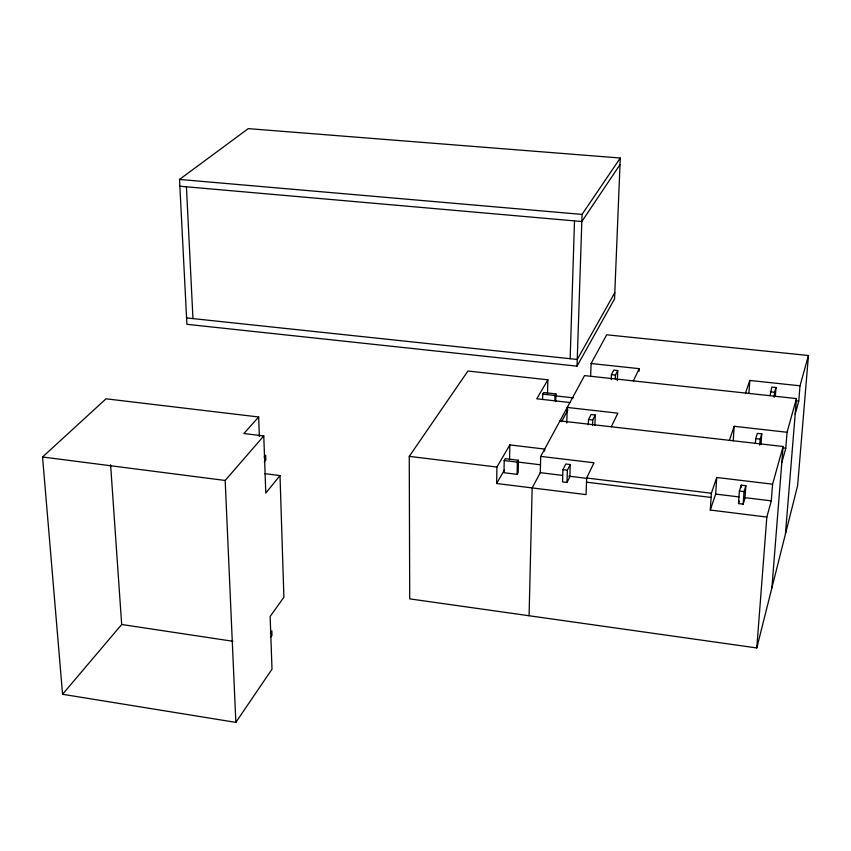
<?xml version="1.0" encoding="UTF-8"?>
<svg xmlns="http://www.w3.org/2000/svg" width="851" height="851" viewBox="0 0 851 851"><rect width="100%" height="100%" fill="white"/><g stroke="black" fill="none" stroke-linecap="round" stroke-linejoin="round"><path stroke-width="1.28" d="M562.309 475.369L540.289 472.677L540.715 456.391L593.998 462.774L586.679 478.007L586.084 494.612L496.644 483.506L496.91 467.061L509.845 444.913L544.683 449.062L544.629 451.083M504.207 460.529L503.994 472.73L517.131 474.347L518.185 472.465L518.44 460.263L505.281 458.678L504.207 460.529L517.387 462.125L518.44 460.263M509.558 459.806L509.845 444.913M517.131 474.347L517.387 462.125M529.077 615.752L532.162 487.921L540.63 472.05M542.598 399.236L542.736 394.13L543.661 392.534L555.916 393.907L555.692 401.555M547.501 393.705L547.874 379.791L467.922 371.036L409.257 456.37L409.714 598.87L756.784 647.951L797.632 485.538L808.45 355.505L606.689 334.794L591.105 363.526L590.647 375.961M554.863 400.608L555.012 395.502L555.916 393.907M562.915 469.635L562.543 481.943L566.989 482.496L569.84 476.783L570.234 464.54L565.798 463.997L562.915 469.635L567.383 470.178L570.234 464.54M566.777 423.032L567.266 407.448L617.847 413.16L611.305 426.776M570.149 358.707L574.51 220.898M566.989 482.496L567.383 470.178M577.021 366.153L582.063 214.42L620.283 158.02L248.279 128.629L179.518 179.433L186.901 324.316L577.021 366.153L614.55 298.914L620.283 158.02M588.307 424.787L588.498 419.554L591.073 414.511L595.285 414.99L594.892 425.404M592.541 425.277L592.732 420.043L595.285 414.99M611.231 379.652L611.433 374.642L613.752 370.1L617.762 370.536L617.347 380.514M615.316 378.833L615.464 375.078L617.762 370.536M639.112 371.164L639.229 368.653L591.105 363.526M772.591 484.176L771.293 500.867L766.836 517.068L710.298 510.047L711.383 493.229L716.744 477.485L772.591 484.176L783.09 446.498L559.979 420.883M710.298 510.047L715.659 494.08L716.744 477.485M733.2 440.839L734.19 426.298L787.058 432.265L796.451 398.576L584.541 375.61L540.715 456.391M738.498 503.579L739.381 491.038L741.221 485.134L745.88 485.698L744.987 498.175L743.168 504.154L738.498 503.579L739.242 501.186M741.051 487.623L741.221 485.134M748.912 393.109L749.816 380.45L800.004 385.811L808.45 355.505M743.168 504.154L744.061 491.601L745.88 485.698M755.369 443.445L755.72 438.648L757.369 433.382L761.773 433.882L760.985 444.488M759.709 445.147L760.156 439.159L761.773 433.882M770.049 395.609L771.814 387.056L775.995 387.503L775.314 396.385M774.155 397.332L774.548 392.237L775.995 387.503M756.784 647.951L766.836 517.068M771.889 587.903L783.09 446.498M781.814 462.657L785.781 448.222L787.058 432.265M785.43 534.066L796.451 398.576M795.185 414.033L798.759 401.076L800.004 385.811M729.403 440.339L734.19 426.298M745.519 393.056L749.816 380.45M633.346 380.897L639.229 368.653M561.617 421.585L567.925 409.905M614.805 292.691L577.244 359.462L186.571 317.923M496.644 483.506L504.377 470.029M547.874 379.791L536.779 398.8L569.936 402.523M620.017 164.605L581.818 221.537L179.869 186.22M259.374 436.563L258.661 416.979L106.013 398.811L42.55 456.998L62.559 694.278L235.855 722.371L272.001 669.173L270.139 616.475L283.894 597.232L280.011 475.571L264.64 473.624M270.501 637.431L271.99 635.314L271.841 630.942L270.352 633.059M280.011 475.571L265.789 493.069L263.778 435.946L243.897 433.531L258.661 416.979M264.299 461.848L265.863 459.997L265.693 455.274L264.14 457.115M62.559 694.278L121.682 624.496L110.598 464.795M235.855 722.371L225.175 480.464L263.778 435.946M179.518 179.433L582.063 214.42M611.433 374.642L615.464 375.078M770.336 391.779L774.548 392.237M796.121 400.789L798.759 401.076M542.736 394.13L555.012 395.502M555.235 395.832L573.351 397.853M588.498 419.554L592.732 420.043M755.72 438.648L760.156 439.159M783.154 447.913L785.781 448.222M517.248 461.976L540.396 464.784M739.381 491.038L744.061 491.601M409.257 456.37L496.91 467.061M586.679 478.007L711.383 493.229M568.776 476.156L586.913 478.368M715.659 494.08L738.955 496.92M744.125 497.558L771.293 500.867M586.53 482.177L711.106 497.441M42.55 456.998L225.175 480.464M121.682 624.496L232.94 641.282M186.433 186.794L192.964 318.604"/></g></svg>
